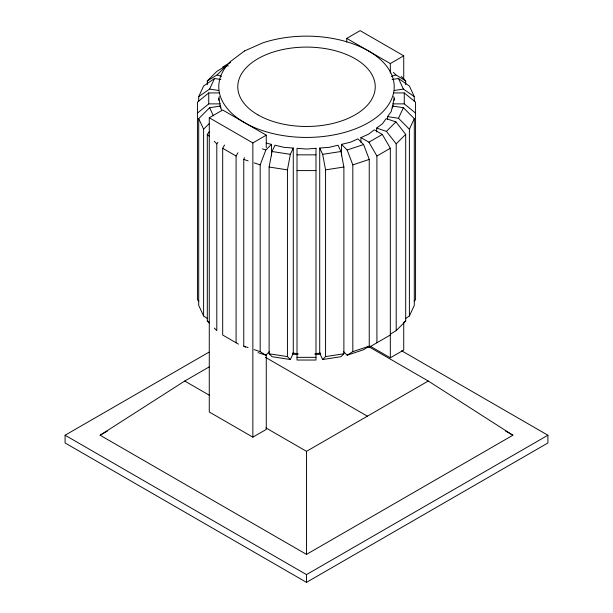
<?xml version="1.0" encoding="UTF-8"?>
<svg xmlns="http://www.w3.org/2000/svg" width="613" height="613" viewBox="0 0 613 613"><rect width="100%" height="100%" fill="white"/><g stroke="black" fill="none" stroke-linecap="round" stroke-linejoin="round"><path stroke-width="0.92" d="M269.115 167.027L272.034 151.503L274.961 145.204L283.796 147.319L293.282 148.039L293.282 353.234L290.355 359.532L272.034 356.697L269.115 353.778L269.115 167.027L287.436 169.862L287.436 356.605L290.355 359.532M287.436 169.862L290.355 154.338L293.282 148.039M218.787 100.31L219.201 96.578M405.492 318.645L409.392 315.956L414.296 305.381L414.296 118.631L403.385 107.719L392.473 106.034L391.224 111.505L387.569 116.608L387.569 119.474M392.964 106.739L392.964 103.873L394.213 98.402L393.799 96.578M245.369 347.188L243.759 346.161L243.759 159.418L244.418 157.664M269.597 351.448L265.835 355.211L260.18 351.64L260.18 164.889L265.835 150.016L271.482 144.369L266.18 143.105M198.704 101.406L198.704 96.616L203.608 86.035L214.519 78.502L220.887 79.491M198.704 96.616L209.615 89.077L214.519 78.502M409.392 315.956L409.392 129.205L398.481 118.294L403.385 107.719M409.392 129.205L414.296 118.631M238.488 344.154L222.68 335.02L222.68 148.277L224.557 145.02M236.089 342.767L236.089 156.016L237.967 152.76M209.209 323.013L207.309 321.112L207.309 134.362L209.615 131.427M214.266 328.07L216.795 330.599L216.795 143.848L217.944 142.377M207.309 84.717L207.309 80.885L216.795 71.399L226.58 65.438L228.358 66.028M207.309 80.885L217.094 74.916L226.58 65.438M207.508 318.645L203.608 315.956L198.704 305.381L198.704 118.631L209.615 107.719L220.527 106.034L221.569 110.593M203.608 315.956L203.608 129.205L209.385 123.435M376.643 131.918L376.643 128.102L386.42 131.366L395.906 121.88L405.691 134.362L405.691 321.112L396.205 330.599L390.496 334.077M396.205 330.599L396.205 143.848L405.691 134.362M322.645 359.532L325.564 356.605L343.885 353.778L343.885 167.027L340.966 151.503L338.039 145.204L329.204 147.319L319.718 148.039L319.718 353.234L322.645 359.532L340.966 356.697L343.885 353.778M219.094 92.923L208.734 92.923L197.44 102.149L197.44 299.849L198.85 300.998M197.44 113.098L208.734 103.873L220.036 103.873L220.036 106.739M414.15 300.998L415.56 299.849L415.56 102.149L404.266 92.923L393.906 92.923M376.643 128.102L382.466 123.719L386.121 118.616L395.906 121.88M368.628 346.598L428.265 381.025L512.889 435.23L306.5 554.39L100.111 435.23L184.735 381.025L209.416 366.781M343.403 351.448L347.165 355.211L352.82 351.64L369.241 346.161L369.241 159.418L363.593 144.545L357.946 138.898L350.36 142.254L341.518 144.369L341.518 155.825M369.241 346.161L363.593 349.739L347.165 355.211M404.059 322.109L405.691 321.112M222.68 66.97L230.565 62.419M266.272 354.904L266.272 429.422L252.855 437.161L209.271 411.997L209.271 117.757L222.68 110.011L266.272 135.174L266.272 147.595M346.728 42.213L346.728 38.397L360.145 30.65L403.729 55.814L403.729 79.698M209.271 117.757L252.855 142.921L266.272 135.174M346.728 38.397L390.32 63.56L403.729 55.814M360.934 142.346L360.934 137.573L368.926 142.185L382.336 134.439L390.32 148.277L390.32 357.8L370.137 346.153M376.911 342.767L376.911 156.016L390.32 148.277M401.576 350.743L547.907 435.23L547.907 442.977L306.5 582.35L65.093 442.977L65.093 435.23L208.941 352.176M100.111 435.23L107.574 430.924M390.32 335.02L368.926 347.379L367.325 346.452M390.32 357.8L403.729 350.061L403.729 322.354M265.912 427.897L306.5 451.329L428.265 381.025M65.093 435.23L306.5 574.603L547.907 435.23M360.934 137.573L368.52 134.209L374.344 129.826L382.336 134.439M391.462 76.403L395.906 74.916L405.691 80.885L405.691 84.717M341.518 144.369L347.165 150.016L363.593 144.545M352.82 351.64L352.82 164.889L369.241 159.418M392.113 79.491L398.481 78.502L409.392 86.035L414.296 96.616L414.296 101.406M394.297 90.486L403.385 89.077L414.296 96.616M319.718 148.039L322.645 154.338L340.966 151.503M325.564 356.605L325.564 169.862L343.885 167.027M314.998 353.594L320.706 353.157M392.964 103.873L404.266 103.873L415.56 113.098M297.014 154.844L315.986 154.844M297.014 170.59L315.986 170.59M297.014 357.341L315.986 357.341M292.294 353.157L298.002 353.594M209.615 89.077L218.703 90.486M387.569 116.608L398.481 118.294M272.034 151.503L290.355 154.338M269.115 353.778L287.436 356.605M217.094 74.916L221.538 76.403M262.372 148.867L265.835 150.016M243.759 159.418L248.081 160.859M254.134 162.874L260.18 164.889M243.759 346.161L248.081 347.602M254.134 349.625L260.18 351.64M258.05 352.621L265.835 355.211M222.68 148.277L236.089 156.016M505.426 430.924L512.889 435.23M265.498 357.356L367.386 416.181M184.735 381.025L209.585 395.377M207.309 321.112L208.941 322.109M401.262 76.456L405.691 80.885M393.377 72.388L395.906 74.916M207.309 134.362L209.209 136.262M214.266 141.319L216.795 143.848M386.42 131.366L396.205 143.848M368.926 142.185L376.911 156.016M398.481 78.502L403.385 89.077M209.615 107.719L213.393 115.857M198.704 118.631L203.608 129.205M347.165 150.016L352.82 164.889M218.787 98.402L220.036 103.873M322.645 154.338L325.564 169.862M404.266 92.923L404.266 103.873M394.213 98.402L394.213 100.31M392.473 106.034L392.473 107.942M390.32 63.56L390.32 73.108M306.5 451.329L306.5 554.39M306.5 574.603L306.5 582.35M271.482 144.369L271.482 155.825M252.855 142.921L252.855 437.161M220.527 106.034L220.527 107.942M208.734 92.923L208.734 103.873M320.63 354.053A68.74 39.692 0 0 1 314.998 354.598M298.002 354.598A68.74 39.692 0 0 1 292.37 354.053M244.48 50.979L230.534 61.461A87.713 50.641 0 0 0 291.267 136.661A87.713 50.641 0 0 0 392.879 77.989A87.713 50.641 0 0 0 262.64 42.925L244.48 50.979M315.986 148.323L306.5 149.043L297.014 148.323L297.014 360.038L315.986 360.038L315.986 148.323M257.889 114.846A68.74 39.692 0 0 0 372.903 97.061A68.74 39.692 0 0 0 288.708 48.45A68.74 39.692 0 0 0 257.889 114.846"/></g></svg>
